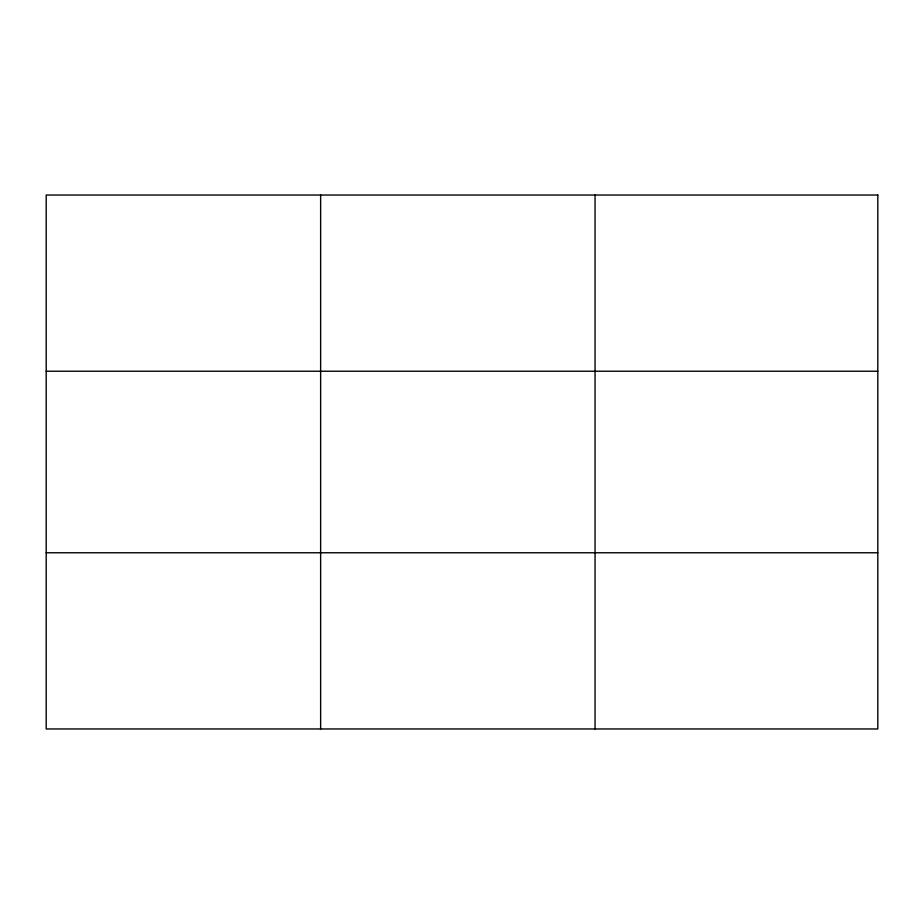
<?xml version="1.0" encoding="UTF-8"?>
<svg xmlns="http://www.w3.org/2000/svg" width="924" height="924" viewBox="0 0 924 924"><rect width="100%" height="100%" fill="white"/><g stroke="black" fill="none" stroke-linecap="round" stroke-linejoin="round"><path stroke-width="1.39" d="M320.628 195.033L320.628 728.967M595.056 195.033L595.056 728.967M46.2 371.229L877.8 371.229M46.2 552.771L877.8 552.771M877.8 195.033L877.8 728.967L46.2 728.967L46.2 195.033L877.8 195.033"/></g></svg>
